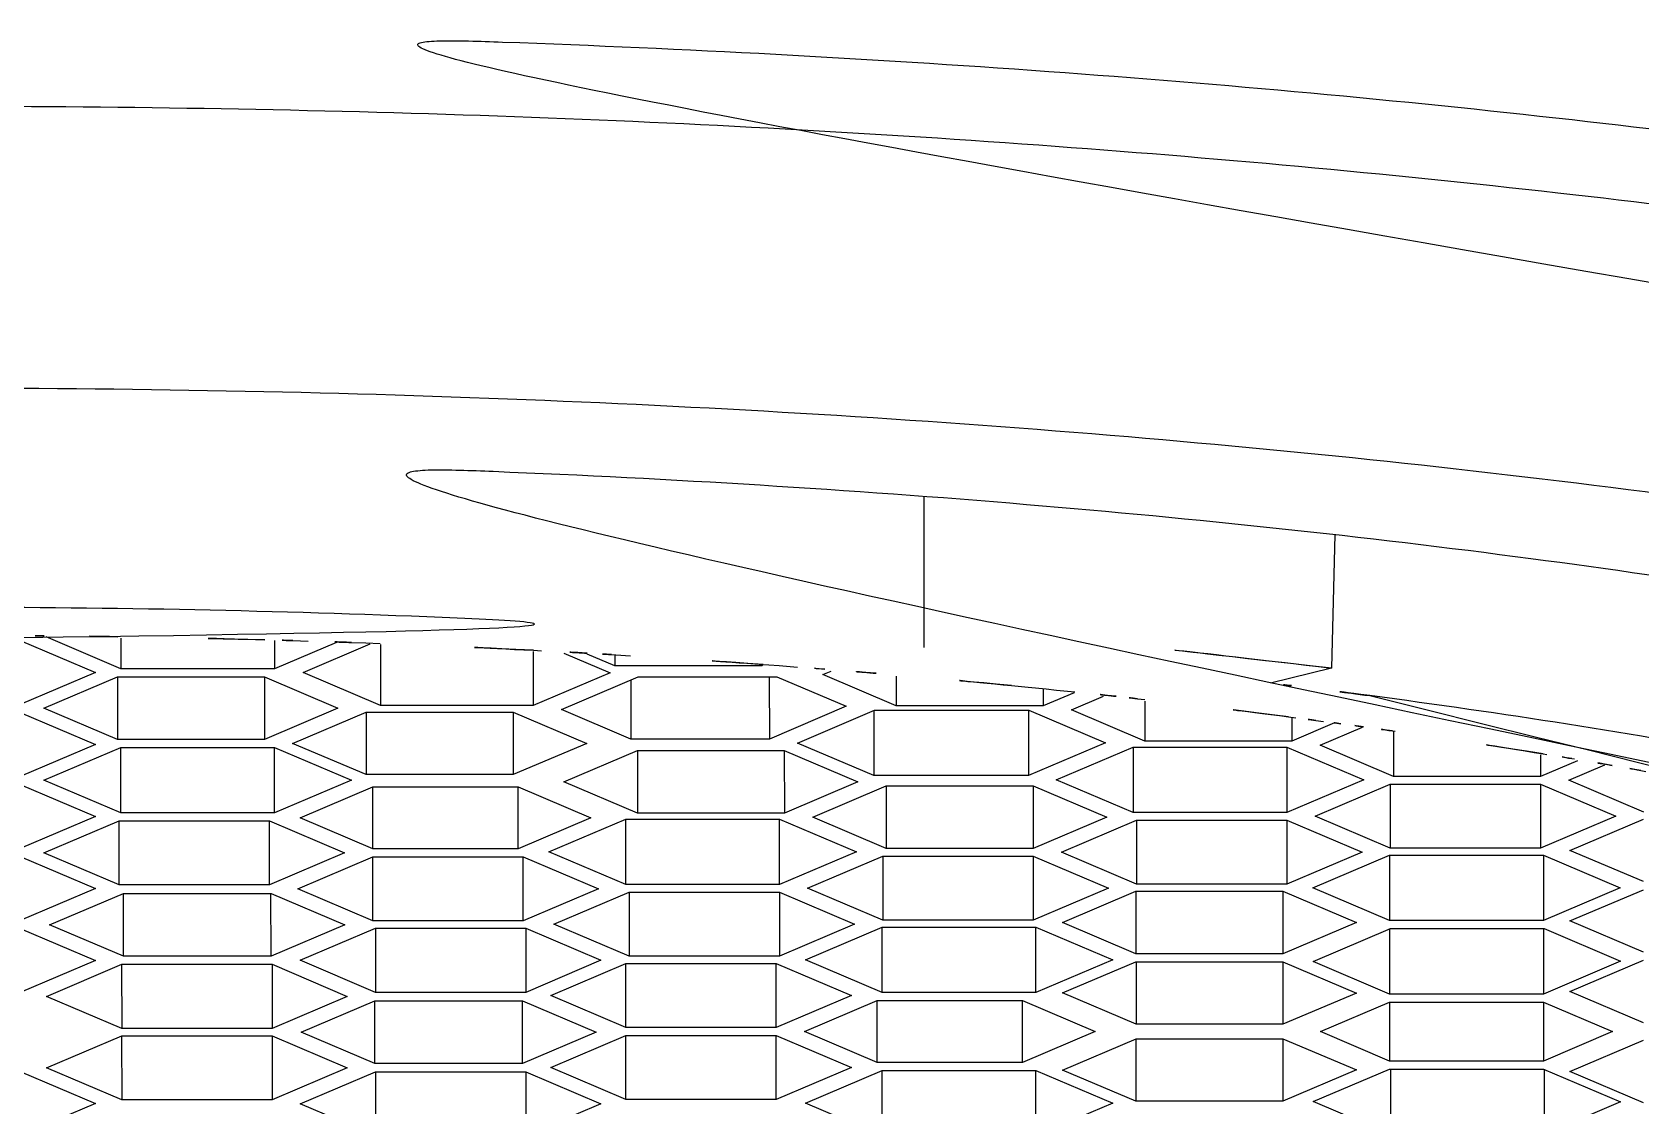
# Model space of a CAD drawing. Extents: x 16296660632 to 16296672714, y -37409619871 to -37409617455.
# Drawn here: x 16296672252.012 to 16296672256.953, y -37409617793.537 to -37409617790.24 of the extents above; entities that cross this region are included whole.
import ezdxf

# ---------------------------------------------------------------- set-up
doc = ezdxf.new("R2010")
doc.units = 0
doc.header["$LTSCALE"] = 10
doc.header["$MEASUREMENT"] = 0
doc.layers.get('0').update_dxf_attribs({"linetype": 'CONTINUOUS'})
doc.layers.add('02___PRT_ALL_AXES', color=7, linetype='CONTINUOUS')

msp = doc.modelspace()

# ---------------------------------------------------------------- linework, layer by layer
at = {"color": 7, "linetype": 'Continuous'}
for p, q in [((16296672254.750641, -37409617791.667091), (16296672254.750641, -37409617792.129868)), ((16296672256.01342, -37409617791.782669), (16296672256.002741, -37409617792.192863)), ((16296672251.97517, -37409617792.107986), (16296672252.20611, -37409617792.206299)), ((16296672252.283859, -37409617792.194778), (16296672252.054609, -37409617792.097183)), ((16296672252.283819, -37409617792.100739), (16296672252.283859, -37409617792.194778)), ((16296672252.75606, -37409617792.108063), (16296672252.7561, -37409617792.194778)), ((16296672252.94647, -37409617792.113739), (16296672252.7561, -37409617792.194778)), ((16296672252.84403, -37409617792.206497), (16296672253.050461, -37409617792.118629)), ((16296672253.081381, -37409617792.120079), (16296672253.08148, -37409617792.307579)), ((16296672253.55098, -37409617792.142143), (16296672253.55106, -37409617792.307579)), ((16296672253.64505, -37409617792.146561), (16296672253.78718, -37409617792.207069)), ((16296672253.801279, -37409617792.185959), (16296672253.716631, -37409617792.149933)), ((16296672253.80126, -37409617792.1539), (16296672253.801279, -37409617792.185959)), ((16296672252.20611, -37409617792.206299), (16296672251.97517, -37409617792.304611)), ((16296672252.7561, -37409617792.194778), (16296672252.283859, -37409617792.194778)), ((16296672253.08148, -37409617792.307579), (16296672252.84403, -37409617792.206497)), ((16296672253.78718, -37409617792.207069), (16296672253.55106, -37409617792.307579)), ((16296672254.2528, -37409617792.185959), (16296672253.801279, -37409617792.185959)), ((16296672254.25495, -37409617792.185043), (16296672254.2528, -37409617792.185959)), ((16296672254.440611, -37409617792.212608), (16296672254.465731, -37409617792.20192)), ((16296672256.002741, -37409617792.192863), (16296672255.816179, -37409617792.2388)), ((16296672252.047741, -37409617792.31546), (16296672252.27351, -37409617792.219353)), ((16296672252.273411, -37409617792.219353), (16296672252.27351, -37409617792.411568)), ((16296672252.27351, -37409617792.219353), (16296672252.725031, -37409617792.219353)), ((16296672252.72493, -37409617792.219353), (16296672252.725031, -37409617792.411568)), ((16296672252.725031, -37409617792.219353), (16296672252.95079, -37409617792.31546)), ((16296672253.637659, -37409617792.31987), (16296672253.873779, -37409617792.219353)), ((16296672253.85046, -37409617792.229286), (16296672253.85055, -37409617792.410492)), ((16296672253.873779, -37409617792.219353), (16296672254.299561, -37409617792.219353)), ((16296672254.27623, -37409617792.219368), (16296672254.276331, -37409617792.410492)), ((16296672254.299561, -37409617792.219353), (16296672254.51244, -37409617792.309982)), ((16296672254.66637, -37409617792.308723), (16296672254.440611, -37409617792.212608)), ((16296672254.66633, -37409617792.217972), (16296672254.66637, -37409617792.308723)), ((16296672255.11787, -37409617792.257599), (16296672255.117901, -37409617792.308723)), ((16296672253.55106, -37409617792.307579), (16296672253.08148, -37409617792.307579)), ((16296672255.117901, -37409617792.308723), (16296672254.66637, -37409617792.308723)), ((16296672255.212271, -37409617792.268539), (16296672255.117901, -37409617792.308723)), ((16296672255.2045, -37409617792.320999), (16296672255.30302, -37409617792.27906)), ((16296672255.430201, -37409617792.2938), (16296672255.43026, -37409617792.417107)), ((16296672251.97517, -37409617792.329193), (16296672252.20611, -37409617792.42749)), ((16296672252.27351, -37409617792.411568), (16296672252.047741, -37409617792.31546)), ((16296672252.95079, -37409617792.31546), (16296672252.725031, -37409617792.411568)), ((16296672252.811911, -37409617792.423973), (16296672253.03768, -37409617792.327873)), ((16296672253.0373, -37409617792.327873), (16296672253.03739, -37409617792.519958)), ((16296672253.03768, -37409617792.327873), (16296672253.489771, -37409617792.327873)), ((16296672253.489389, -37409617792.327873), (16296672253.489479, -37409617792.519958)), ((16296672253.489771, -37409617792.327873), (16296672253.71524, -37409617792.423851)), ((16296672253.85055, -37409617792.410492), (16296672253.637659, -37409617792.31987)), ((16296672254.51244, -37409617792.309982), (16296672254.276331, -37409617792.410492)), ((16296672254.36293, -37409617792.422783), (16296672254.599051, -37409617792.322273)), ((16296672254.59762, -37409617792.322273), (16296672254.597719, -37409617792.522728)), ((16296672254.599051, -37409617792.322273), (16296672255.07394, -37409617792.322273)), ((16296672255.07251, -37409617792.322273), (16296672255.072611, -37409617792.522728)), ((16296672255.07394, -37409617792.322273), (16296672255.308729, -37409617792.422218)), ((16296672255.43026, -37409617792.417107), (16296672255.2045, -37409617792.320999)), ((16296672255.88175, -37409617792.346138), (16296672255.881781, -37409617792.417107)), ((16296672256.01281, -37409617792.361328), (16296672255.881781, -37409617792.417107)), ((16296672255.96838, -37409617792.429398), (16296672256.098591, -37409617792.37397)), ((16296672256.19408, -37409617792.388893), (16296672256.194151, -37409617792.525497)), ((16296672252.20611, -37409617792.42749), (16296672251.97517, -37409617792.525803)), ((16296672252.047741, -37409617792.536652), (16296672252.283859, -37409617792.436142)), ((16296672252.725031, -37409617792.411568), (16296672252.27351, -37409617792.411568)), ((16296672252.283859, -37409617792.637169), (16296672252.28376, -37409617792.436142)), ((16296672252.283859, -37409617792.436142), (16296672252.7561, -37409617792.436142)), ((16296672252.7561, -37409617792.637169), (16296672252.756001, -37409617792.436142)), ((16296672252.7561, -37409617792.436142), (16296672252.99222, -37409617792.536652)), ((16296672253.03739, -37409617792.519958), (16296672252.811911, -37409617792.423973)), ((16296672253.71524, -37409617792.423851), (16296672253.489479, -37409617792.519958)), ((16296672253.64537, -37409617792.542084), (16296672253.87113, -37409617792.445969)), ((16296672254.276331, -37409617792.410492), (16296672253.85055, -37409617792.410492)), ((16296672253.87113, -37409617792.445969), (16296672254.322081, -37409617792.445969)), ((16296672253.871321, -37409617792.445969), (16296672253.87141, -37409617792.638313)), ((16296672254.322081, -37409617792.445969), (16296672254.54813, -37409617792.542198)), ((16296672254.322269, -37409617792.445969), (16296672254.322371, -37409617792.638313)), ((16296672254.597719, -37409617792.522728), (16296672254.36293, -37409617792.422783)), ((16296672255.308729, -37409617792.422218), (16296672255.072611, -37409617792.522728)), ((16296672255.15789, -37409617792.535583), (16296672255.394011, -37409617792.435066)), ((16296672255.393909, -37409617792.435066), (16296672255.394011, -37409617792.636101)), ((16296672255.394011, -37409617792.435066), (16296672255.866249, -37409617792.435066)), ((16296672255.881781, -37409617792.417107), (16296672255.43026, -37409617792.417107)), ((16296672255.86614, -37409617792.435066), (16296672255.86624, -37409617792.636101)), ((16296672255.866249, -37409617792.435066), (16296672256.10236, -37409617792.535583)), ((16296672256.194151, -37409617792.525497), (16296672255.96838, -37409617792.429398)), ((16296672256.64563, -37409617792.45948), (16296672256.64567, -37409617792.525497)), ((16296672256.7591, -37409617792.477211), (16296672256.64567, -37409617792.525497)), ((16296672256.732269, -37409617792.537231), (16296672256.8426, -37409617792.490257)), ((16296672251.97517, -37409617792.550377), (16296672252.20611, -37409617792.648689)), ((16296672252.283859, -37409617792.637169), (16296672252.047741, -37409617792.536652)), ((16296672252.99222, -37409617792.536652), (16296672252.7561, -37409617792.637169)), ((16296672253.489479, -37409617792.519958), (16296672253.03739, -37409617792.519958)), ((16296672253.87141, -37409617792.638313), (16296672253.64537, -37409617792.542084)), ((16296672254.54813, -37409617792.542198), (16296672254.322371, -37409617792.638313)), ((16296672254.40954, -37409617792.650589), (16296672254.6353, -37409617792.554489)), ((16296672255.072611, -37409617792.522728), (16296672254.597719, -37409617792.522728)), ((16296672254.635201, -37409617792.554489), (16296672254.6353, -37409617792.746696)), ((16296672254.6353, -37409617792.554489), (16296672255.086821, -37409617792.554489)), ((16296672255.086729, -37409617792.554489), (16296672255.086821, -37409617792.746696)), ((16296672255.086821, -37409617792.554489), (16296672255.31258, -37409617792.650589)), ((16296672255.394011, -37409617792.636101), (16296672255.15789, -37409617792.535583)), ((16296672256.10236, -37409617792.535583), (16296672255.86624, -37409617792.636101)), ((16296672255.95285, -37409617792.647827), (16296672256.18379, -37409617792.549522)), ((16296672256.183689, -37409617792.549522), (16296672256.18379, -37409617792.74614)), ((16296672256.18379, -37409617792.549522), (16296672256.64567, -37409617792.549522)), ((16296672256.64567, -37409617792.525497), (16296672256.194151, -37409617792.525497)), ((16296672256.645571, -37409617792.549522), (16296672256.64567, -37409617792.74614)), ((16296672256.64567, -37409617792.549522), (16296672256.87661, -37409617792.647827)), ((16296672256.963209, -37409617792.635536), (16296672256.732269, -37409617792.537231)), ((16296672252.835011, -37409617792.652733), (16296672253.05825, -37409617792.557701)), ((16296672253.05825, -37409617792.747757), (16296672253.058161, -37409617792.557701)), ((16296672253.05825, -37409617792.557701), (16296672253.50474, -37409617792.557701)), ((16296672253.50474, -37409617792.747757), (16296672253.50465, -37409617792.557701)), ((16296672253.50474, -37409617792.557701), (16296672253.727989, -37409617792.652733)), ((16296672252.20611, -37409617792.648689), (16296672251.97517, -37409617792.747002)), ((16296672252.7561, -37409617792.637169), (16296672252.283859, -37409617792.637169)), ((16296672253.05825, -37409617792.747757), (16296672252.835011, -37409617792.652733)), ((16296672253.727989, -37409617792.652733), (16296672253.50474, -37409617792.747757)), ((16296672254.322371, -37409617792.638313), (16296672253.87141, -37409617792.638313)), ((16296672254.6353, -37409617792.746696), (16296672254.40954, -37409617792.650589)), ((16296672255.31258, -37409617792.650589), (16296672255.086821, -37409617792.746696)), ((16296672255.86624, -37409617792.636101), (16296672255.394011, -37409617792.636101)), ((16296672256.18379, -37409617792.74614), (16296672255.95285, -37409617792.647827)), ((16296672256.87661, -37409617792.647827), (16296672256.64567, -37409617792.74614)), ((16296672252.04789, -37409617792.760063), (16296672252.27883, -37409617792.661743)), ((16296672252.27883, -37409617792.85836), (16296672252.27873, -37409617792.661743)), ((16296672252.27883, -37409617792.661743), (16296672252.740709, -37409617792.661743)), ((16296672252.740709, -37409617792.85836), (16296672252.74061, -37409617792.661743)), ((16296672252.740709, -37409617792.661743), (16296672252.971649, -37409617792.760063)), ((16296672253.599039, -37409617792.756783), (16296672253.835159, -37409617792.656273)), ((16296672253.835159, -37409617792.857292), (16296672253.83506, -37409617792.656273)), ((16296672253.835159, -37409617792.656273), (16296672254.3074, -37409617792.656273)), ((16296672254.3074, -37409617792.857292), (16296672254.307301, -37409617792.656273)), ((16296672254.3074, -37409617792.656273), (16296672254.54352, -37409617792.756783)), ((16296672255.17342, -37409617792.75843), (16296672255.40436, -37409617792.660118)), ((16296672255.40427, -37409617792.660118), (16296672255.40436, -37409617792.856743)), ((16296672255.40436, -37409617792.660118), (16296672255.866249, -37409617792.660118)), ((16296672255.86615, -37409617792.660118), (16296672255.86624, -37409617792.856743)), ((16296672255.866249, -37409617792.660118), (16296672256.097191, -37409617792.75843)), ((16296672256.7355, -37409617792.752533), (16296672256.96126, -37409617792.656418)), ((16296672253.50474, -37409617792.747757), (16296672253.05825, -37409617792.747757)), ((16296672255.086821, -37409617792.746696), (16296672254.6353, -37409617792.746696)), ((16296672256.64567, -37409617792.74614), (16296672256.18379, -37409617792.74614)), ((16296672256.96126, -37409617792.848633), (16296672256.7355, -37409617792.752533)), ((16296672251.97517, -37409617792.771584), (16296672252.20611, -37409617792.869888)), ((16296672252.27883, -37409617792.85836), (16296672252.04789, -37409617792.760063)), ((16296672252.971649, -37409617792.760063), (16296672252.740709, -37409617792.85836)), ((16296672252.827311, -37409617792.870651), (16296672253.05825, -37409617792.772346)), ((16296672253.05825, -37409617792.968964), (16296672253.058161, -37409617792.772346)), ((16296672253.05825, -37409617792.772346), (16296672253.52013, -37409617792.772346)), ((16296672253.52013, -37409617792.968964), (16296672253.520041, -37409617792.772346)), ((16296672253.52013, -37409617792.772346), (16296672253.75107, -37409617792.870651)), ((16296672253.835159, -37409617792.857292), (16296672253.599039, -37409617792.756783)), ((16296672254.54352, -37409617792.756783), (16296672254.3074, -37409617792.857292)), ((16296672254.393999, -37409617792.869034), (16296672254.624941, -37409617792.770721)), ((16296672254.62484, -37409617792.770721), (16296672254.624941, -37409617792.967339)), ((16296672254.624941, -37409617792.770721), (16296672255.086821, -37409617792.770721)), ((16296672255.08672, -37409617792.770721), (16296672255.086821, -37409617792.967339)), ((16296672255.086821, -37409617792.770721), (16296672255.31776, -37409617792.869034)), ((16296672255.40436, -37409617792.856743), (16296672255.17342, -37409617792.75843)), ((16296672256.097191, -37409617792.75843), (16296672255.86624, -37409617792.856743)), ((16296672255.945721, -37409617792.867531), (16296672256.181841, -37409617792.767014)), ((16296672256.181841, -37409617792.767014), (16296672256.654079, -37409617792.767014)), ((16296672256.181841, -37409617792.767014), (16296672256.181841, -37409617792.96804)), ((16296672256.654079, -37409617792.767014), (16296672256.654079, -37409617792.96804)), ((16296672256.654079, -37409617792.767014), (16296672256.89019, -37409617792.867531)), ((16296672252.20611, -37409617792.869888), (16296672251.97517, -37409617792.968193)), ((16296672252.0653, -37409617792.98143), (16296672252.292, -37409617792.884933)), ((16296672252.740709, -37409617792.85836), (16296672252.27883, -37409617792.85836)), ((16296672252.292, -37409617793.077927), (16296672252.291901, -37409617792.884933)), ((16296672252.292, -37409617792.884933), (16296672252.74539, -37409617792.884933)), ((16296672252.74539, -37409617793.077927), (16296672252.745291, -37409617792.884933)), ((16296672252.74539, -37409617792.884933), (16296672252.97208, -37409617792.98143)), ((16296672253.05825, -37409617792.968964), (16296672252.827311, -37409617792.870651)), ((16296672253.75107, -37409617792.870651), (16296672253.52013, -37409617792.968964)), ((16296672253.61458, -37409617792.979622), (16296672253.84552, -37409617792.881317)), ((16296672254.3074, -37409617792.857292), (16296672253.835159, -37409617792.857292)), ((16296672253.845421, -37409617792.881317), (16296672253.84552, -37409617793.077927)), ((16296672253.84552, -37409617792.881317), (16296672254.3074, -37409617792.881317)), ((16296672254.307301, -37409617792.881317), (16296672254.3074, -37409617793.077927)), ((16296672254.3074, -37409617792.881317), (16296672254.53834, -37409617792.979622)), ((16296672254.624941, -37409617792.967339), (16296672254.393999, -37409617792.869034)), ((16296672255.31776, -37409617792.869034), (16296672255.086821, -37409617792.967339)), ((16296672255.176649, -37409617792.973717), (16296672255.402411, -37409617792.877609)), ((16296672255.402411, -37409617792.877609), (16296672255.853939, -37409617792.877609)), ((16296672255.402411, -37409617792.877609), (16296672255.402411, -37409617793.069817)), ((16296672255.86624, -37409617792.856743), (16296672255.40436, -37409617792.856743)), ((16296672255.853939, -37409617792.877609), (16296672255.853939, -37409617793.069817)), ((16296672255.853939, -37409617792.877609), (16296672256.0797, -37409617792.973717)), ((16296672256.181841, -37409617792.96804), (16296672255.945721, -37409617792.867531)), ((16296672256.89019, -37409617792.867531), (16296672256.654079, -37409617792.96804)), ((16296672256.7355, -37409617792.969307), (16296672256.96126, -37409617792.873207)), ((16296672251.97517, -37409617792.992767), (16296672252.20611, -37409617793.09108)), ((16296672252.292, -37409617793.077927), (16296672252.0653, -37409617792.98143)), ((16296672252.97208, -37409617792.98143), (16296672252.74539, -37409617793.077927)), ((16296672252.835159, -37409617793.090233), (16296672253.066099, -37409617792.991913)), ((16296672253.52013, -37409617792.968964), (16296672253.05825, -37409617792.968964)), ((16296672253.066, -37409617792.991913), (16296672253.066099, -37409617793.18853)), ((16296672253.066099, -37409617792.991913), (16296672253.527981, -37409617792.991913)), ((16296672253.52788, -37409617792.991913), (16296672253.527981, -37409617793.18853)), ((16296672253.527981, -37409617792.991913), (16296672253.758909, -37409617793.090233)), ((16296672253.84552, -37409617793.077927), (16296672253.61458, -37409617792.979622)), ((16296672254.53834, -37409617792.979622), (16296672254.3074, -37409617793.077927)), ((16296672254.386869, -37409617793.088722), (16296672254.62299, -37409617792.988213)), ((16296672254.62299, -37409617792.988213), (16296672255.09523, -37409617792.988213)), ((16296672254.62299, -37409617793.18924), (16296672254.62299, -37409617792.988213)), ((16296672255.086821, -37409617792.967339), (16296672254.624941, -37409617792.967339)), ((16296672255.09523, -37409617793.18924), (16296672255.09523, -37409617792.988213)), ((16296672255.09523, -37409617792.988213), (16296672255.33135, -37409617793.088722)), ((16296672255.402411, -37409617793.069817), (16296672255.176649, -37409617792.973717)), ((16296672256.0797, -37409617792.973717), (16296672255.853939, -37409617793.069817)), ((16296672255.947041, -37409617793.093697), (16296672256.18449, -37409617792.992622)), ((16296672256.654079, -37409617792.96804), (16296672256.181841, -37409617792.96804)), ((16296672256.181841, -37409617792.992622), (16296672256.181841, -37409617793.193649)), ((16296672256.18449, -37409617792.992622), (16296672256.656731, -37409617792.992622)), ((16296672256.654079, -37409617792.992622), (16296672256.654079, -37409617793.193649)), ((16296672256.656731, -37409617792.992622), (16296672256.89152, -37409617793.092567)), ((16296672256.96126, -37409617793.065407), (16296672256.7355, -37409617792.969307)), ((16296672252.20611, -37409617793.09108), (16296672251.97517, -37409617793.189392)), ((16296672252.74539, -37409617793.077927), (16296672252.292, -37409617793.077927)), ((16296672253.066099, -37409617793.18853), (16296672252.835159, -37409617793.090233)), ((16296672253.758909, -37409617793.090233), (16296672253.527981, -37409617793.18853)), ((16296672253.604931, -37409617793.19825), (16296672253.835871, -37409617793.099953)), ((16296672253.835871, -37409617793.099953), (16296672254.29775, -37409617793.099953)), ((16296672253.835871, -37409617793.296562), (16296672253.835871, -37409617793.099953)), ((16296672254.3074, -37409617793.077927), (16296672253.84552, -37409617793.077927)), ((16296672254.29775, -37409617793.296562), (16296672254.29775, -37409617793.099953)), ((16296672254.29775, -37409617793.099953), (16296672254.52869, -37409617793.19825)), ((16296672254.62299, -37409617793.18924), (16296672254.386869, -37409617793.088722)), ((16296672255.33135, -37409617793.088722), (16296672255.09523, -37409617793.18924)), ((16296672255.176649, -37409617793.190514), (16296672255.40213, -37409617793.094521)), ((16296672255.40213, -37409617793.094521), (16296672255.853649, -37409617793.094521)), ((16296672255.853939, -37409617793.069817), (16296672255.402411, -37409617793.069817)), ((16296672255.4027, -37409617793.094521), (16296672255.4027, -37409617793.286728)), ((16296672255.853649, -37409617793.094521), (16296672256.0797, -37409617793.190742)), ((16296672255.854219, -37409617793.094521), (16296672255.854219, -37409617793.286728)), ((16296672256.181841, -37409617793.193649), (16296672255.947041, -37409617793.093697)), ((16296672256.89152, -37409617793.092567), (16296672256.654079, -37409617793.193649)), ((16296672256.7355, -37409617793.186096), (16296672256.96126, -37409617793.089989)), ((16296672252.055731, -37409617793.200821), (16296672252.286671, -37409617793.102509)), ((16296672252.286579, -37409617793.102509), (16296672252.286671, -37409617793.299133)), ((16296672252.286671, -37409617793.102509), (16296672252.74855, -37409617793.102509)), ((16296672252.748461, -37409617793.102509), (16296672252.74855, -37409617793.299133)), ((16296672252.74855, -37409617793.102509), (16296672252.97949, -37409617793.200821)), ((16296672253.527981, -37409617793.18853), (16296672253.066099, -37409617793.18853)), ((16296672253.835871, -37409617793.296562), (16296672253.604931, -37409617793.19825)), ((16296672254.52869, -37409617793.19825), (16296672254.29775, -37409617793.296562)), ((16296672255.09523, -37409617793.18924), (16296672254.62299, -37409617793.18924)), ((16296672255.4027, -37409617793.286728), (16296672255.176649, -37409617793.190514)), ((16296672256.0797, -37409617793.190742), (16296672255.854219, -37409617793.286728)), ((16296672256.654079, -37409617793.193649), (16296672256.181841, -37409617793.193649)), ((16296672256.96126, -37409617793.282204), (16296672256.7355, -37409617793.186096)), ((16296672252.286671, -37409617793.299133), (16296672252.055731, -37409617793.200821)), ((16296672252.97949, -37409617793.200821), (16296672252.74855, -37409617793.299133)), ((16296672252.83782, -37409617793.310837), (16296672253.06451, -37409617793.21434)), ((16296672253.06451, -37409617793.407341), (16296672253.064421, -37409617793.21434)), ((16296672253.06451, -37409617793.21434), (16296672253.5179, -37409617793.21434)), ((16296672253.5179, -37409617793.407341), (16296672253.517811, -37409617793.21434)), ((16296672253.5179, -37409617793.21434), (16296672253.744591, -37409617793.310837)), ((16296672254.384359, -37409617793.308853), (16296672254.607599, -37409617793.213814)), ((16296672254.607599, -37409617793.213814), (16296672255.05409, -37409617793.213814)), ((16296672254.607599, -37409617793.403877), (16296672254.607599, -37409617793.213814)), ((16296672255.05409, -37409617793.403877), (16296672255.05409, -37409617793.213814)), ((16296672255.05409, -37409617793.213814), (16296672255.27733, -37409617793.308853)), ((16296672255.96895, -37409617793.308853), (16296672256.181841, -37409617793.218224)), ((16296672256.181841, -37409617793.218224), (16296672256.654079, -37409617793.218224)), ((16296672256.181841, -37409617793.218224), (16296672256.181841, -37409617793.399483)), ((16296672256.654079, -37409617793.218224), (16296672256.654079, -37409617793.399483)), ((16296672256.654079, -37409617793.218224), (16296672256.866961, -37409617793.308853)), ((16296672254.29775, -37409617793.296562), (16296672253.835871, -37409617793.296562)), ((16296672255.854219, -37409617793.286728), (16296672255.4027, -37409617793.286728)), ((16296672252.055731, -37409617793.420303), (16296672252.286671, -37409617793.321991)), ((16296672252.28657, -37409617793.321991), (16296672252.286671, -37409617793.518608)), ((16296672252.74855, -37409617793.299133), (16296672252.286671, -37409617793.299133)), ((16296672252.286671, -37409617793.321991), (16296672252.74855, -37409617793.321991)), ((16296672252.748461, -37409617793.321991), (16296672252.74855, -37409617793.518608)), ((16296672252.74855, -37409617793.321991), (16296672252.97949, -37409617793.420303)), ((16296672253.06451, -37409617793.407341), (16296672252.83782, -37409617793.310837)), ((16296672253.744591, -37409617793.310837), (16296672253.5179, -37409617793.407341)), ((16296672253.604931, -37409617793.419449), (16296672253.835871, -37409617793.321136)), ((16296672253.835871, -37409617793.321136), (16296672254.29775, -37409617793.321136)), ((16296672253.835871, -37409617793.517754), (16296672253.835871, -37409617793.321136)), ((16296672254.29775, -37409617793.517754), (16296672254.29775, -37409617793.321136)), ((16296672254.29775, -37409617793.321136), (16296672254.52869, -37409617793.419449)), ((16296672254.607599, -37409617793.403877), (16296672254.384359, -37409617793.308853)), ((16296672255.27733, -37409617793.308853), (16296672255.05409, -37409617793.403877)), ((16296672255.176649, -37409617793.427193), (16296672255.4027, -37409617793.330971)), ((16296672255.40213, -37409617793.330971), (16296672255.40213, -37409617793.523178)), ((16296672255.4027, -37409617793.330971), (16296672255.854219, -37409617793.330971)), ((16296672255.853649, -37409617793.330971), (16296672255.853649, -37409617793.523178)), ((16296672255.854219, -37409617793.330971), (16296672256.0797, -37409617793.426949)), ((16296672256.181841, -37409617793.399483), (16296672255.96895, -37409617793.308853)), ((16296672256.866961, -37409617793.308853), (16296672256.654079, -37409617793.399483)), ((16296672256.7355, -37409617793.431602), (16296672256.96126, -37409617793.335487)), ((16296672251.97517, -37409617793.431732), (16296672252.20611, -37409617793.530037)), ((16296672252.286671, -37409617793.518608), (16296672252.055731, -37409617793.420303)), ((16296672252.97949, -37409617793.420303), (16296672252.74855, -37409617793.518608)), ((16296672252.83515, -37409617793.530899), (16296672253.066099, -37409617793.432587)), ((16296672253.5179, -37409617793.407341), (16296672253.06451, -37409617793.407341)), ((16296672253.066, -37409617793.432587), (16296672253.066099, -37409617793.629211)), ((16296672253.066099, -37409617793.432587), (16296672253.527981, -37409617793.432587)), ((16296672253.52788, -37409617793.432587), (16296672253.527981, -37409617793.629211)), ((16296672253.527981, -37409617793.432587), (16296672253.758909, -37409617793.530899)), ((16296672253.835871, -37409617793.517754), (16296672253.604931, -37409617793.419449)), ((16296672254.52869, -37409617793.419449), (16296672254.29775, -37409617793.517754)), ((16296672254.386869, -37409617793.528969), (16296672254.62299, -37409617793.428459)), ((16296672255.05409, -37409617793.403877), (16296672254.607599, -37409617793.403877)), ((16296672254.62299, -37409617793.428459), (16296672255.09523, -37409617793.428459)), ((16296672254.62299, -37409617793.629494), (16296672254.62299, -37409617793.428459)), ((16296672255.09523, -37409617793.629494), (16296672255.09523, -37409617793.428459)), ((16296672255.09523, -37409617793.428459), (16296672255.33135, -37409617793.528969)), ((16296672255.40213, -37409617793.523178), (16296672255.176649, -37409617793.427193)), ((16296672256.0797, -37409617793.426949), (16296672255.853649, -37409617793.523178)), ((16296672255.947041, -37409617793.523987), (16296672256.181841, -37409617793.424049)), ((16296672256.654079, -37409617793.399483), (16296672256.181841, -37409617793.399483)), ((16296672256.181841, -37409617793.424049), (16296672256.654079, -37409617793.424049)), ((16296672256.18449, -37409617793.424049), (16296672256.18449, -37409617793.625076)), ((16296672256.654079, -37409617793.424049), (16296672256.89152, -37409617793.525131)), ((16296672256.656731, -37409617793.424049), (16296672256.656731, -37409617793.625076)), ((16296672256.96126, -37409617793.52771), (16296672256.7355, -37409617793.431602)), ((16296672252.20611, -37409617793.530037), (16296672251.97517, -37409617793.628349)), ((16296672252.74855, -37409617793.518608), (16296672252.286671, -37409617793.518608)), ((16296672253.066099, -37409617793.629211), (16296672252.83515, -37409617793.530899)), ((16296672253.758909, -37409617793.530899), (16296672253.527981, -37409617793.629211)), ((16296672254.29775, -37409617793.517754), (16296672253.835871, -37409617793.517754)), ((16296672254.62299, -37409617793.629494), (16296672254.386869, -37409617793.528969)), ((16296672255.33135, -37409617793.528969), (16296672255.09523, -37409617793.629494)), ((16296672255.853649, -37409617793.523178), (16296672255.40213, -37409617793.523178)), ((16296672256.18449, -37409617793.625076), (16296672255.947041, -37409617793.523987)), ((16296672256.89152, -37409617793.525131), (16296672256.656731, -37409617793.625076))]:
    msp.add_line(p, q, dxfattribs=at)
for centre, radius, start, end in [((16296672252.20005, -37409617823.202118), 31.24156, 83.0086354, 85.3171302), ((16296672252.511431, -37409617819.605766), 27.565775, 82.979682, 83.1144715), ((16296672252.58176, -37409617819.03743), 26.993108, 82.4660546, 82.9803862)]:
    msp.add_arc(centre, radius, start, end, dxfattribs=at)
for points, knots in [([(16296672262.67605, -37409617791.976372), (16296672262.551189, -37409617791.90844), (16296672262.28186, -37409617791.776161), (16296672261.84523, -37409617791.595078), (16296672261.357109, -37409617791.422028), (16296672260.614719, -37409617791.195267), (16296672259.575371, -37409617790.942833), (16296672258.209579, -37409617790.693573), (16296672256.712179, -37409617790.49395), (16296672255.11359, -37409617790.348213), (16296672253.446301, -37409617790.259491), (16296672252.31522, -37409617790.2397), (16296672251.74423, -37409617790.2397)], [0, 0, 0, 0, 0.03824403, 0.08064495, 0.12711164, 0.17752048, 0.28943422, 0.41462468, 0.55089017, 0.69572152, 0.84638099, 1, 1, 1, 1]), ([(16296672240.9013, -37409617792.186089), (16296672241.025511, -37409617792.118828), (16296672241.29331, -37409617791.987869), (16296672241.72724, -37409617791.808571), (16296672242.21208, -37409617791.63723), (16296672242.949039, -37409617791.412773), (16296672243.98028, -37409617791.16288), (16296672245.334949, -37409617790.916161), (16296672246.819679, -37409617790.718567), (16296672248.4044, -37409617790.574333), (16296672250.056999, -37409617790.486526), (16296672251.743919, -37409617790.457047), (16296672253.43084, -37409617790.486511), (16296672255.08346, -37409617790.574287), (16296672256.668209, -37409617790.718513), (16296672258.152981, -37409617790.916077), (16296672259.50771, -37409617791.162788), (16296672260.539, -37409617791.412651), (16296672261.275999, -37409617791.637108), (16296672261.76088, -37409617791.808441), (16296672262.194851, -37409617791.987732), (16296672262.462681, -37409617792.118683), (16296672262.586889, -37409617792.185951)], [0, 0, 0, 0, 0.01915891, 0.04039278, 0.06365382, 0.08887869, 0.14485956, 0.20745606, 0.27557055, 0.34795144, 0.42323684, 0.49999254, 0.57674851, 0.65203471, 0.72441692, 0.79253321, 0.85513194, 0.91111542, 0.93634162, 0.95960417, 0.98083985, 1, 1, 1, 1]), ([(16296672240.88862, -37409617793.412376), (16296672240.970671, -37409617793.332764), (16296672241.16382, -37409617793.176964), (16296672241.503401, -37409617792.966568), (16296672241.91181, -37409617792.763733), (16296672242.386459, -37409617792.569771), (16296672242.924459, -37409617792.38588), (16296672243.522301, -37409617792.213379), (16296672244.176001, -37409617792.053436), (16296672245.143419, -37409617791.852859), (16296672246.45879, -37409617791.645111), (16296672248.13892, -37409617791.466316), (16296672249.916809, -37409617791.356972), (16296672251.74423, -37409617791.32016), (16296672253.571659, -37409617791.356972), (16296672255.349541, -37409617791.466316), (16296672257.029671, -37409617791.645111), (16296672258.345039, -37409617791.852859), (16296672259.31246, -37409617792.053436), (16296672259.96616, -37409617792.213379), (16296672260.563999, -37409617792.38588), (16296672261.101999, -37409617792.569771), (16296672261.576651, -37409617792.763741), (16296672261.98505, -37409617792.966583), (16296672262.32464, -37409617793.176971), (16296672262.51778, -37409617793.332771), (16296672262.59984, -37409617793.412376)], [0, 0, 0, 0, 0.01530245, 0.03306711, 0.05338385, 0.0762633, 0.10165059, 0.12944682, 0.15951849, 0.19170477, 0.26166257, 0.33765055, 0.41777421, 0.50000012, 0.58222603, 0.66234967, 0.73833764, 0.80829541, 0.84048167, 0.87055332, 0.89834953, 0.9237368, 0.94661622, 0.96693294, 0.98469757, 1, 1, 1, 1]), ([(16296672261.705931, -37409617793.44635), (16296672261.628531, -37409617793.373802), (16296672261.44763, -37409617793.231949), (16296672261.131491, -37409617793.040268), (16296672260.753031, -37409617792.855553), (16296672260.3146, -37409617792.678947), (16296672259.818859, -37409617792.511627), (16296672259.26903, -37409617792.354698), (16296672258.668699, -37409617792.209251), (16296672257.7817, -37409617792.026993), (16296672256.577141, -37409617791.838203), (16296672255.03989, -37409617791.675743), (16296672253.414419, -37409617791.576424), (16296672252.305639, -37409617791.554207), (16296672251.74423, -37409617791.554207)], [0, 0, 0, 0, 0.03096888, 0.06683287, 0.10776639, 0.15376807, 0.20472562, 0.26043634, 0.32063508, 0.38500293, 0.52474188, 0.67635868, 0.83610868, 1, 1, 1, 1]), ([(16296672248.750641, -37409617792.128777), (16296672249.243059, -37409617792.087303), (16296672250.242729, -37409617792.026047), (16296672251.750959, -37409617791.995972), (16296672253.259001, -37409617792.026588), (16296672254.258421, -37409617792.088203), (16296672254.750641, -37409617792.129868)], [0, 0, 0, 0, 0.24681606, 0.50005726, 0.7532696, 1, 1, 1, 1]), ([(16296672256.12093, -37409617792.277344), (16296672256.526501, -37409617792.331009), (16296672257.294069, -37409617792.450546), (16296672258.215981, -37409617792.648491), (16296672258.877371, -37409617792.830406), (16296672259.313061, -37409617792.970818), (16296672259.70303, -37409617793.119019), (16296672259.943979, -37409617793.228233), (16296672260.05571, -37409617793.284576)], [0, 0, 0, 0, 0.30099996, 0.57127191, 0.69320035, 0.80555661, 0.90793363, 1, 1, 1, 1]), ([(16296672256.000839, -37409617796.401443), (16296672256.5259, -37409617796.342743), (16296672257.292049, -37409617796.238319), (16296672258.27725, -37409617796.056763), (16296672258.9468, -37409617795.909279), (16296672259.561331, -37409617795.748138), (16296672260.11624, -37409617795.57457), (16296672260.60743, -37409617795.389954), (16296672261.03142, -37409617795.195671), (16296672261.38538, -37409617794.993088), (16296672261.667259, -37409617794.783157), (16296672261.875589, -37409617794.566452), (16296672261.98909, -37409617794.372963), (16296672262.03451, -37409617794.218941), (16296672262.047409, -37409617794.106216), (16296672262.039921, -37409617793.993439), (16296672262.001949, -37409617793.839569), (16296672261.897751, -37409617793.645439), (16296672261.776251, -37409617793.51226), (16296672261.705931, -37409617793.44635)], [0, 0, 0, 0, 0.21112192, 0.3087741, 0.40026764, 0.48503094, 0.56257149, 0.63250696, 0.69458809, 0.7487487, 0.79519999, 0.8345727, 0.86818586, 0.88356227, 0.89845236, 0.91328412, 0.92849126, 0.96148767, 1, 1, 1, 1])]:
    msp.add_open_spline(points, degree=3, knots=knots, dxfattribs=at)
at = {"layer": '02___PRT_ALL_AXES', "color": 7, "linetype": 'Continuous'}
for p, q in [((16296672252.81249, -37409617792.108223), (16296672252.85969, -37409617792.109657)), ((16296672252.99225, -37409617792.114037), (16296672253.036869, -37409617792.115623)), ((16296672253.036869, -37409617792.115623), (16296672253.081181, -37409617792.117249)), ((16296672253.55138, -37409617792.138046), (16296672253.5763, -37409617792.139328)), ((16296672253.7918, -37409617792.151176), (16296672253.80475, -37409617792.151939)), ((16296672253.80475, -37409617792.151939), (16296672253.85018, -37409617792.154633)), ((16296672254.256861, -37409617792.181557), (16296672254.275, -37409617792.182877)), ((16296672254.275, -37409617792.182877), (16296672254.306431, -37409617792.185188)), ((16296672254.306431, -37409617792.185188), (16296672254.36273, -37409617792.189407)), ((16296672255.02054, -37409617792.246323), (16296672255.07136, -37409617792.25132)), ((16296672255.07136, -37409617792.25132), (16296672255.126181, -37409617792.256813)), ((16296672255.126181, -37409617792.256813), (16296672255.158871, -37409617792.260139)), ((16296672255.158871, -37409617792.260139), (16296672255.214781, -37409617792.265907)), ((16296672255.407009, -37409617792.286629), (16296672255.42934, -37409617792.289124)), ((16296672255.87067, -37409617792.342239), (16296672255.89385, -37409617792.345238)), ((16296672255.9554, -37409617792.353302), (16296672255.978479, -37409617792.356369)), ((16296672256.190439, -37409617792.385536), (16296672256.199039, -37409617792.386757)), ((16296672256.653721, -37409617792.456078), (16296672256.66444, -37409617792.457817)), ((16296672256.741211, -37409617792.470512), (16296672256.74942, -37409617792.471893)), ((16296672256.95348, -37409617792.507111), (16296672256.96903, -37409617792.50988))]:
    msp.add_line(p, q, dxfattribs=at)
for centre, radius, start, end in [((16296672251.744129, -37409617828.183067), 36.090699, 89.5172899, 89.6324778), ((16296672251.744499, -37409617828.144043), 36.051657, 89.1572893, 89.5173992), ((16296672251.74786, -37409617827.927147), 35.834749, 88.4359636, 89.1576171), ((16296672251.757931, -37409617827.529617), 35.437087, 88.2947151, 88.434762), ((16296672251.765289, -37409617827.289017), 35.19638, 88.0022243, 88.218186), ((16296672251.786579, -37409617826.720909), 34.627869, 87.0786994, 87.8574381), ((16296672251.82579, -37409617825.927277), 33.833271, 86.7955705, 87.0342543), ((16296672251.840981, -37409617825.654488), 33.560054, 86.6676026, 86.7954614), ((16296672251.884859, -37409617824.92675), 32.830998, 85.8568438, 86.5681019), ((16296672251.965611, -37409617823.803253), 31.704589, 85.5113095, 85.6638886), ((16296672251.99749, -37409617823.399338), 31.299425, 85.2220917, 85.5115274), ((16296672252.07502, -37409617822.479752), 30.37658, 84.4355114, 85.2233986), ((16296672252.26742, -37409617820.523598), 28.410974, 83.7881913, 84.0453924), ((16296672252.310289, -37409617820.128471), 28.013533, 83.6533276, 83.7878653), ((16296672252.429489, -37409617819.074928), 26.953266, 82.6648818, 83.6098939), ((16296672252.612419, -37409617817.623993), 25.490838, 82.4643212, 82.6038297), ((16296672252.665251, -37409617817.225906), 25.089277, 82.2885904, 82.4115095), ((16296672252.705351, -37409617816.92997), 24.790627, 82.125972, 82.2885904), ((16296672252.75724, -37409617816.555161), 24.412244, 81.9154126, 82.1261885), ((16296672252.931009, -37409617815.34687), 23.191528, 80.762865, 81.8992003), ((16296672253.18895, -37409617813.727654), 21.551896, 80.5129924, 80.7198902), ((16296672253.275181, -37409617813.212486), 21.029565, 80.169227, 80.4907506), ((16296672253.381531, -37409617812.597221), 20.405182, 79.9183763, 80.1684733)]:
    msp.add_arc(centre, radius, start, end, dxfattribs=at)

doc.saveas('drawing.dxf')
